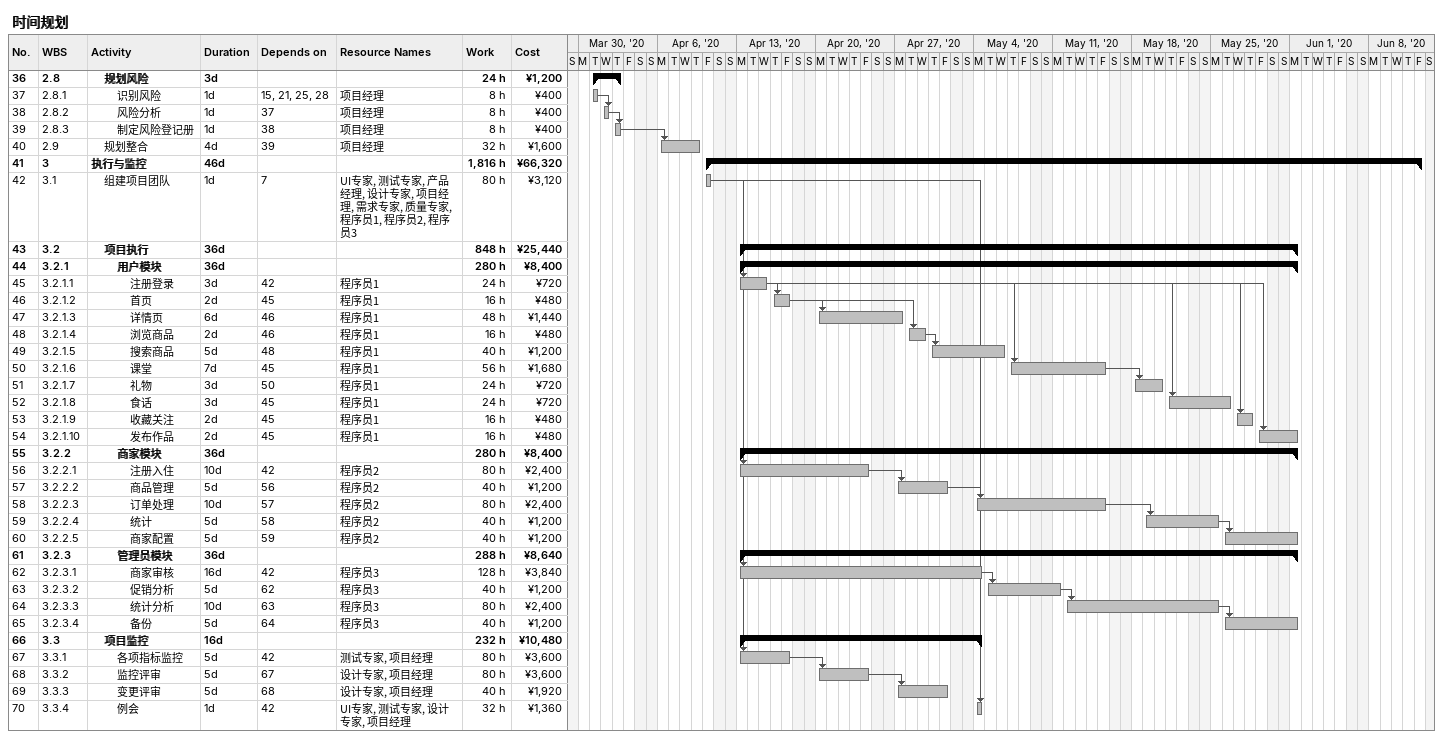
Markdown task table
时间规划

| ID | WBS | Task | Duration | Start | Finish | Predecessors | Resources | Work (h) | Cost (¥) |
|---|---|---|---|---|---|---|---|---|---|
| 36 | 2.8 | **规划风险** | 3d | 2020-03-31 | 2020-04-02 |  |  | 24 | 1200 |
| 37 | 2.8.1 | 识别风险 | 1d | 2020-03-31 | 2020-03-31 | 15, 21, 25, 28 | 项目经理 | 8 | 400 |
| 38 | 2.8.2 | 风险分析 | 1d | 2020-04-01 | 2020-04-01 | 37 | 项目经理 | 8 | 400 |
| 39 | 2.8.3 | 制定风险登记册 | 1d | 2020-04-02 | 2020-04-02 | 38 | 项目经理 | 8 | 400 |
| 40 | 2.9 | 规划整合 | 4d | 2020-04-06 | 2020-04-09 | 39 | 项目经理 | 32 | 1600 |
| 41 | 3 | **执行与监控** | 46d | 2020-04-10 | 2020-06-12 |  |  | 1816 | 66320 |
| 42 | 3.1 | 组建项目团队 | 1d | 2020-04-10 | 2020-04-10 | 7 | UI专家, 测试专家, 产品经理, 设计专家, 项目经理, 需求专家, 质量专家, 程序员1, 程序员2, 程序员3 | 80 | 3120 |
| 43 | 3.2 | **项目执行** | 36d | 2020-04-13 | 2020-06-01 |  |  | 848 | 25440 |
| 44 | 3.2.1 | **用户模块** | 36d | 2020-04-13 | 2020-06-01 |  |  | 280 | 8400 |
| 45 | 3.2.1.1 | 注册登录 | 3d | 2020-04-13 | 2020-04-15 | 42 | 程序员1 | 24 | 720 |
| 46 | 3.2.1.2 | 首页 | 2d | 2020-04-16 | 2020-04-17 | 45 | 程序员1 | 16 | 480 |
| 47 | 3.2.1.3 | 详情页 | 6d | 2020-04-20 | 2020-04-27 | 46 | 程序员1 | 48 | 1440 |
| 48 | 3.2.1.4 | 浏览商品 | 2d | 2020-04-28 | 2020-04-29 | 46 | 程序员1 | 16 | 480 |
| 49 | 3.2.1.5 | 搜索商品 | 5d | 2020-04-30 | 2020-05-06 | 48 | 程序员1 | 40 | 1200 |
| 50 | 3.2.1.6 | 课堂 | 7d | 2020-05-07 | 2020-05-15 | 45 | 程序员1 | 56 | 1680 |
| 51 | 3.2.1.7 | 礼物 | 3d | 2020-05-18 | 2020-05-20 | 50 | 程序员1 | 24 | 720 |
| 52 | 3.2.1.8 | 食话 | 3d | 2020-05-21 | 2020-05-26 | 45 | 程序员1 | 24 | 720 |
| 53 | 3.2.1.9 | 收藏关注 | 2d | 2020-05-27 | 2020-05-28 | 45 | 程序员1 | 16 | 480 |
| 54 | 3.2.1.10 | 发布作品 | 2d | 2020-05-29 | 2020-06-01 | 45 | 程序员1 | 16 | 480 |
| 55 | 3.2.2 | **商家模块** | 36d | 2020-04-13 | 2020-06-01 |  |  | 280 | 8400 |
| 56 | 3.2.2.1 | 注册入住 | 10d | 2020-04-13 | 2020-04-24 | 42 | 程序员2 | 80 | 2400 |
| 57 | 3.2.2.2 | 商品管理 | 5d | 2020-04-27 | 2020-05-01 | 56 | 程序员2 | 40 | 1200 |
| 58 | 3.2.2.3 | 订单处理 | 10d | 2020-05-04 | 2020-05-15 | 57 | 程序员2 | 80 | 2400 |
| 59 | 3.2.2.4 | 统计 | 5d | 2020-05-19 | 2020-05-25 | 58 | 程序员2 | 40 | 1200 |
| 60 | 3.2.2.5 | 商家配置 | 5d | 2020-05-26 | 2020-06-01 | 59 | 程序员2 | 40 | 1200 |
| 61 | 3.2.3 | **管理员模块** | 36d | 2020-04-13 | 2020-06-01 |  |  | 288 | 8640 |
| 62 | 3.2.3.1 | 商家审核 | 16d | 2020-04-13 | 2020-05-04 | 42 | 程序员3 | 128 | 3840 |
| 63 | 3.2.3.2 | 促销分析 | 5d | 2020-05-05 | 2020-05-11 | 62 | 程序员3 | 40 | 1200 |
| 64 | 3.2.3.3 | 统计分析 | 10d | 2020-05-12 | 2020-05-25 | 63 | 程序员3 | 80 | 2400 |
| 65 | 3.2.3.4 | 备份 | 5d | 2020-05-26 | 2020-06-01 | 64 | 程序员3 | 40 | 1200 |
| 66 | 3.3 | **项目监控** | 16d | 2020-04-13 | 2020-05-04 |  |  | 232 | 10480 |
| 67 | 3.3.1 | 各项指标监控 | 5d | 2020-04-13 | 2020-04-17 | 42 | 测试专家, 项目经理 | 80 | 3600 |
| 68 | 3.3.2 | 监控评审 | 5d | 2020-04-20 | 2020-04-24 | 67 | 设计专家, 项目经理 | 80 | 3600 |
| 69 | 3.3.3 | 变更评审 | 5d | 2020-04-27 | 2020-05-01 | 68 | 设计专家, 项目经理 | 40 | 1920 |
| 70 | 3.3.4 | 例会 | 1d | 2020-05-04 | 2020-05-04 | 42 | UI专家, 测试专家, 设计专家, 项目经理 | 32 | 1360 |
